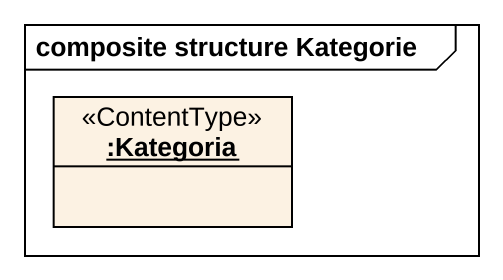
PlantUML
@startuml
mainframe composite structure Kategorie
hide circle
hide empty members
object ":Kategoria" as Kategoria <<ContentType>>
@enduml
